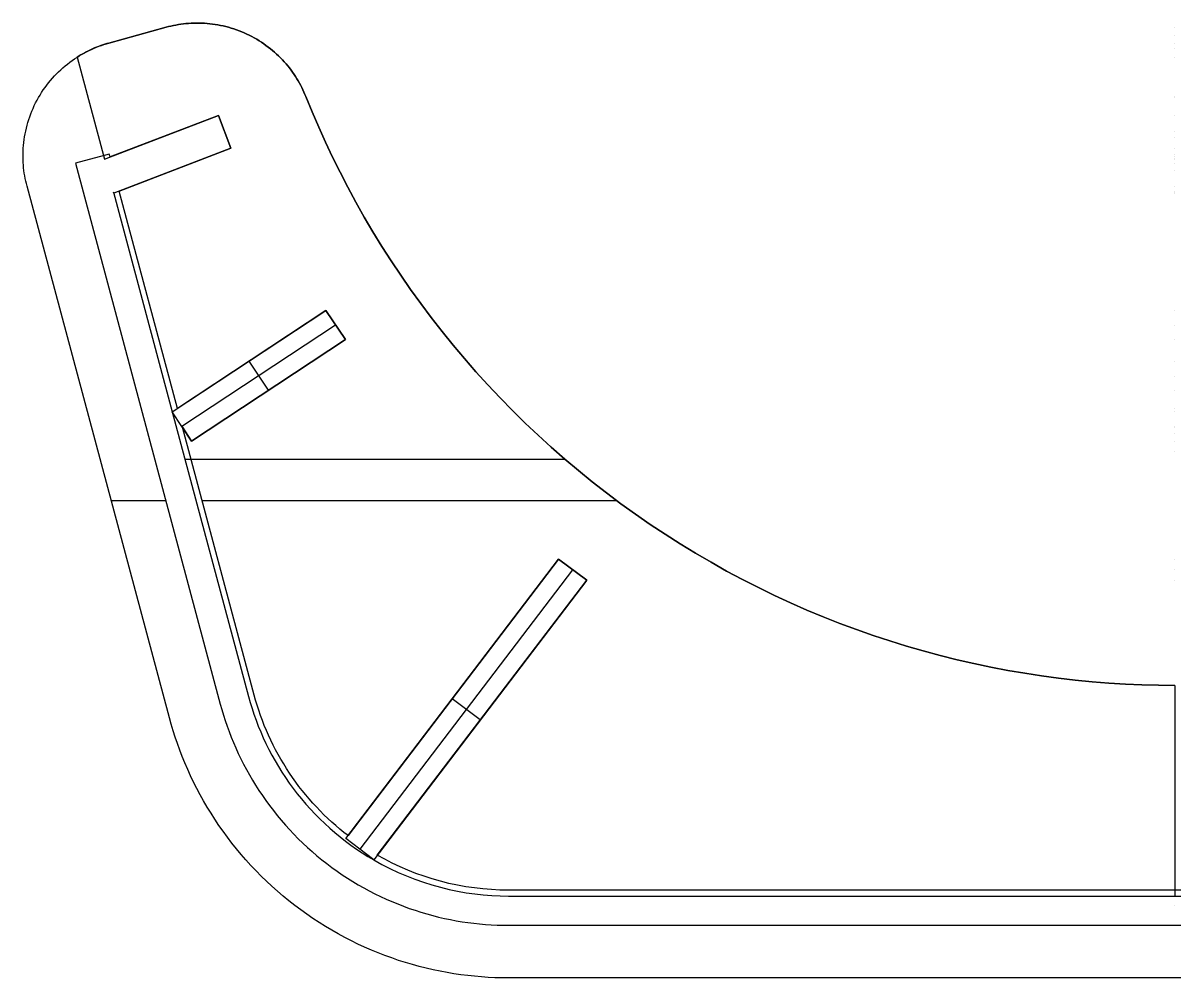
# Model space of a CAD drawing. Header units: millimetres. Extents: x -98 to 98, y 0 to 82.
# Drawn here: x -98.5 to 0, y 0 to 81.6 of the extents above; entities that cross this region are included whole.
import ezdxf

# ---------------------------------------------------------------- set-up
doc = ezdxf.new("R2010")
doc.units = ezdxf.units.MM
doc.layers.add('3d', color=18, linetype='Continuous', true_color=0x000000)

msp = doc.modelspace()

# ---------------------------------------------------------------- linework, layer by layer
at = {"layer": '3d'}
for points in [[(-91.13, 79.91), (-86.234, 81.258)], [(-91.13, 79.91), (-86.234, 81.258)], [(-91.13, 79.91), (-86.234, 81.258)], [(-86.234, 81.258), (-91.13, 79.91)], [(-86.234, 81.258), (-91.13, 79.91)], [(-86.234, 81.258), (-91.13, 79.91)], [(-86.234, 81.258), (-86.032, 81.312), (-85.827, 81.361), (-85.62, 81.407), (-85.41, 81.448), (-85.197, 81.485), (-84.983, 81.518), (-84.766, 81.546), (-84.548, 81.57), (-84.327, 81.589), (-84.105, 81.603), (-83.881, 81.612), (-83.656, 81.617), (-83.429, 81.616), (-83.202, 81.61), (-82.973, 81.599), (-82.744, 81.582), (-82.514, 81.56), (-82.284, 81.533), (-82.054, 81.5), (-81.824, 81.462), (-81.593, 81.418), (-81.364, 81.368), (-81.134, 81.313), (-80.906, 81.253), (-80.679, 81.187), (-80.452, 81.115), (-80.228, 81.038), (-80.004, 80.956), (-79.783, 80.868), (-79.563, 80.775), (-79.346, 80.676), (-79.131, 80.573), (-78.918, 80.464), (-78.708, 80.35), (-78.502, 80.232), (-78.298, 80.108), (-78.097, 79.98), (-77.9, 79.847), (-77.706, 79.71), (-77.516, 79.569), (-77.33, 79.423), (-77.148, 79.274), (-76.97, 79.121), (-76.796, 78.964), (-76.626, 78.803), (-76.461, 78.64), (-76.3, 78.473), (-76.143, 78.303), (-75.992, 78.13), (-75.845, 77.955), (-75.703, 77.777), (-75.565, 77.597), (-75.432, 77.415), (-75.305, 77.231), (-75.182, 77.046), (-75.064, 76.859), (-74.95, 76.67), (-74.842, 76.48), (-74.739, 76.29), (-74.64, 76.098), (-74.546, 75.906), (-74.457, 75.713), (-74.373, 75.52), (-74.293, 75.326)], [(-86.234, 81.258), (-86.032, 81.312), (-85.827, 81.361), (-85.62, 81.407), (-85.41, 81.448), (-85.197, 81.485), (-84.983, 81.518), (-84.766, 81.546), (-84.548, 81.57), (-84.327, 81.589), (-84.105, 81.603), (-83.881, 81.612), (-83.656, 81.617), (-83.429, 81.616), (-83.202, 81.61), (-82.973, 81.599), (-82.744, 81.582), (-82.514, 81.56), (-82.284, 81.533), (-82.054, 81.5), (-81.824, 81.462), (-81.593, 81.418), (-81.364, 81.368), (-81.134, 81.313), (-80.906, 81.253), (-80.679, 81.187), (-80.452, 81.115), (-80.228, 81.038), (-80.004, 80.956), (-79.783, 80.868), (-79.563, 80.775), (-79.346, 80.676), (-79.131, 80.573), (-78.918, 80.464), (-78.708, 80.35), (-78.502, 80.232), (-78.298, 80.108), (-78.097, 79.98), (-77.9, 79.847), (-77.706, 79.71), (-77.516, 79.569), (-77.33, 79.423), (-77.148, 79.274), (-76.97, 79.121), (-76.796, 78.964), (-76.626, 78.803), (-76.461, 78.64), (-76.3, 78.473), (-76.143, 78.303), (-75.992, 78.13), (-75.845, 77.955), (-75.703, 77.777), (-75.565, 77.597), (-75.432, 77.415), (-75.305, 77.231), (-75.182, 77.046), (-75.064, 76.859), (-74.95, 76.67), (-74.842, 76.48), (-74.739, 76.29), (-74.64, 76.098), (-74.546, 75.906), (-74.457, 75.713), (-74.373, 75.52), (-74.293, 75.326)], [(-86.234, 81.258), (-86.032, 81.312), (-85.827, 81.361), (-85.62, 81.407), (-85.41, 81.448), (-85.197, 81.485), (-84.983, 81.518), (-84.766, 81.546), (-84.548, 81.57), (-84.327, 81.589), (-84.105, 81.603), (-83.881, 81.612), (-83.656, 81.617), (-83.429, 81.616), (-83.202, 81.61), (-82.973, 81.599), (-82.744, 81.582), (-82.514, 81.56), (-82.284, 81.533), (-82.054, 81.5), (-81.824, 81.462), (-81.593, 81.418), (-81.364, 81.368), (-81.134, 81.313), (-80.906, 81.253), (-80.679, 81.187), (-80.452, 81.115), (-80.228, 81.038), (-80.004, 80.956), (-79.783, 80.868), (-79.563, 80.775), (-79.346, 80.676), (-79.131, 80.573), (-78.918, 80.464), (-78.708, 80.35), (-78.502, 80.232), (-78.298, 80.108), (-78.097, 79.98), (-77.9, 79.847), (-77.706, 79.71), (-77.516, 79.569), (-77.33, 79.423), (-77.148, 79.274), (-76.97, 79.121), (-76.796, 78.964), (-76.626, 78.803), (-76.461, 78.64), (-76.3, 78.473), (-76.143, 78.303), (-75.992, 78.13), (-75.845, 77.955), (-75.703, 77.777), (-75.565, 77.597), (-75.432, 77.415), (-75.305, 77.231), (-75.182, 77.046), (-75.064, 76.859), (-74.95, 76.67), (-74.842, 76.48), (-74.739, 76.29), (-74.64, 76.098), (-74.546, 75.906), (-74.457, 75.713), (-74.373, 75.52), (-74.293, 75.326)], [(-74.293, 75.326), (-74.373, 75.52), (-74.457, 75.713), (-74.546, 75.906), (-74.64, 76.098), (-74.739, 76.29), (-74.842, 76.48), (-74.95, 76.67), (-75.064, 76.859), (-75.182, 77.046), (-75.305, 77.231), (-75.432, 77.415), (-75.565, 77.597), (-75.703, 77.777), (-75.845, 77.955), (-75.992, 78.13), (-76.143, 78.303), (-76.3, 78.473), (-76.461, 78.64), (-76.626, 78.803), (-76.796, 78.964), (-76.97, 79.121), (-77.148, 79.274), (-77.33, 79.423), (-77.516, 79.569), (-77.706, 79.71), (-77.9, 79.847), (-78.097, 79.98), (-78.298, 80.108), (-78.502, 80.232), (-78.708, 80.35), (-78.918, 80.464), (-79.131, 80.573), (-79.346, 80.676), (-79.563, 80.775), (-79.783, 80.868), (-80.004, 80.956), (-80.228, 81.038), (-80.452, 81.115), (-80.679, 81.187), (-80.906, 81.253), (-81.134, 81.313), (-81.364, 81.368), (-81.593, 81.418), (-81.824, 81.462), (-82.054, 81.5), (-82.284, 81.533), (-82.514, 81.56), (-82.744, 81.582), (-82.973, 81.599), (-83.202, 81.61), (-83.429, 81.616), (-83.656, 81.617), (-83.881, 81.612), (-84.105, 81.603), (-84.327, 81.589), (-84.548, 81.57), (-84.766, 81.546), (-84.983, 81.518), (-85.197, 81.485), (-85.41, 81.448), (-85.62, 81.407), (-85.827, 81.361), (-86.032, 81.312), (-86.234, 81.258)], [(-74.293, 75.326), (-74.373, 75.52), (-74.457, 75.713), (-74.546, 75.906), (-74.64, 76.098), (-74.739, 76.29), (-74.842, 76.48), (-74.95, 76.67), (-75.064, 76.859), (-75.182, 77.046), (-75.305, 77.231), (-75.432, 77.415), (-75.565, 77.597), (-75.703, 77.777), (-75.845, 77.955), (-75.992, 78.13), (-76.143, 78.303), (-76.3, 78.473), (-76.461, 78.64), (-76.626, 78.803), (-76.796, 78.964), (-76.97, 79.121), (-77.148, 79.274), (-77.33, 79.423), (-77.516, 79.569), (-77.706, 79.71), (-77.9, 79.847), (-78.097, 79.98), (-78.298, 80.108), (-78.502, 80.232), (-78.708, 80.35), (-78.918, 80.464), (-79.131, 80.573), (-79.346, 80.676), (-79.563, 80.775), (-79.783, 80.868), (-80.004, 80.956), (-80.228, 81.038), (-80.452, 81.115), (-80.679, 81.187), (-80.906, 81.253), (-81.134, 81.313), (-81.364, 81.368), (-81.593, 81.418), (-81.824, 81.462), (-82.054, 81.5), (-82.284, 81.533), (-82.514, 81.56), (-82.744, 81.582), (-82.973, 81.599), (-83.202, 81.61), (-83.429, 81.616), (-83.656, 81.617), (-83.881, 81.612), (-84.105, 81.603), (-84.327, 81.589), (-84.548, 81.57), (-84.766, 81.546), (-84.983, 81.518), (-85.197, 81.485), (-85.41, 81.448), (-85.62, 81.407), (-85.827, 81.361), (-86.032, 81.312), (-86.234, 81.258)], [(-74.293, 75.326), (-74.373, 75.52), (-74.457, 75.713), (-74.546, 75.906), (-74.64, 76.098), (-74.739, 76.29), (-74.842, 76.48), (-74.95, 76.67), (-75.064, 76.859), (-75.182, 77.046), (-75.305, 77.231), (-75.432, 77.415), (-75.565, 77.597), (-75.703, 77.777), (-75.845, 77.955), (-75.992, 78.13), (-76.143, 78.303), (-76.3, 78.473), (-76.461, 78.64), (-76.626, 78.803), (-76.796, 78.964), (-76.97, 79.121), (-77.148, 79.274), (-77.33, 79.423), (-77.516, 79.569), (-77.706, 79.71), (-77.9, 79.847), (-78.097, 79.98), (-78.298, 80.108), (-78.502, 80.232), (-78.708, 80.35), (-78.918, 80.464), (-79.131, 80.573), (-79.346, 80.676), (-79.563, 80.775), (-79.783, 80.868), (-80.004, 80.956), (-80.228, 81.038), (-80.452, 81.115), (-80.679, 81.187), (-80.906, 81.253), (-81.134, 81.313), (-81.364, 81.368), (-81.593, 81.418), (-81.824, 81.462), (-82.054, 81.5), (-82.284, 81.533), (-82.514, 81.56), (-82.744, 81.582), (-82.973, 81.599), (-83.202, 81.61), (-83.429, 81.616), (-83.656, 81.617), (-83.881, 81.612), (-84.105, 81.603), (-84.327, 81.589), (-84.548, 81.57), (-84.766, 81.546), (-84.983, 81.518), (-85.197, 81.485), (-85.41, 81.448), (-85.62, 81.407), (-85.827, 81.361), (-86.032, 81.312), (-86.234, 81.258)], [(-98.135, 67.681), (-98.19, 67.895), (-98.24, 68.113), (-98.287, 68.333), (-98.328, 68.556), (-98.365, 68.782), (-98.396, 69.011), (-98.423, 69.242), (-98.444, 69.475), (-98.46, 69.71), (-98.471, 69.948), (-98.475, 70.187), (-98.475, 70.428), (-98.468, 70.67), (-98.455, 70.913), (-98.436, 71.158), (-98.411, 71.403), (-98.38, 71.649), (-98.343, 71.895), (-98.299, 72.141), (-98.249, 72.387), (-98.192, 72.633), (-98.129, 72.878), (-98.06, 73.122), (-97.984, 73.365), (-97.902, 73.607), (-97.814, 73.847), (-97.719, 74.085), (-97.618, 74.321), (-97.511, 74.555), (-97.398, 74.786), (-97.278, 75.014), (-97.153, 75.239), (-97.022, 75.461), (-96.886, 75.68), (-96.744, 75.894), (-96.596, 76.105), (-96.444, 76.311), (-96.286, 76.514), (-96.124, 76.711), (-95.957, 76.904), (-95.786, 77.093), (-95.61, 77.276), (-95.431, 77.454), (-95.247, 77.627), (-95.061, 77.795), (-94.87, 77.957), (-94.677, 78.114), (-94.481, 78.265), (-94.282, 78.411), (-94.08, 78.551), (-93.877, 78.685), (-93.671, 78.813), (-93.464, 78.936), (-93.255, 79.053), (-93.045, 79.164), (-92.834, 79.269), (-92.622, 79.369), (-92.409, 79.463), (-92.196, 79.551), (-91.983, 79.634), (-91.769, 79.711), (-91.556, 79.783), (-91.343, 79.849), (-91.13, 79.91)], [(-98.135, 67.681), (-98.19, 67.895), (-98.24, 68.113), (-98.287, 68.333), (-98.328, 68.556), (-98.365, 68.782), (-98.396, 69.011), (-98.423, 69.242), (-98.444, 69.475), (-98.46, 69.71), (-98.471, 69.948), (-98.475, 70.187), (-98.475, 70.428), (-98.468, 70.67), (-98.455, 70.913), (-98.436, 71.158), (-98.411, 71.403), (-98.38, 71.649), (-98.343, 71.895), (-98.299, 72.141), (-98.249, 72.387), (-98.192, 72.633), (-98.129, 72.878), (-98.06, 73.122), (-97.984, 73.365), (-97.902, 73.607), (-97.814, 73.847), (-97.719, 74.085), (-97.618, 74.321), (-97.511, 74.555), (-97.398, 74.786), (-97.278, 75.014), (-97.153, 75.239), (-97.022, 75.461), (-96.886, 75.68), (-96.744, 75.894), (-96.596, 76.105), (-96.444, 76.311), (-96.286, 76.514), (-96.124, 76.711), (-95.957, 76.904), (-95.786, 77.093), (-95.61, 77.276), (-95.431, 77.454), (-95.247, 77.627), (-95.061, 77.795), (-94.87, 77.957), (-94.677, 78.114), (-94.481, 78.265), (-94.282, 78.411), (-94.08, 78.551), (-93.877, 78.685), (-93.671, 78.813), (-93.464, 78.936), (-93.255, 79.053), (-93.045, 79.164), (-92.834, 79.269), (-92.622, 79.369), (-92.409, 79.463), (-92.196, 79.551), (-91.983, 79.634), (-91.769, 79.711), (-91.556, 79.783), (-91.343, 79.849), (-91.13, 79.91)], [(-98.135, 67.681), (-98.19, 67.895), (-98.24, 68.113), (-98.287, 68.333), (-98.328, 68.556), (-98.365, 68.782), (-98.396, 69.011), (-98.423, 69.242), (-98.444, 69.475), (-98.46, 69.71), (-98.471, 69.948), (-98.475, 70.187), (-98.475, 70.428), (-98.468, 70.67), (-98.455, 70.913), (-98.436, 71.158), (-98.411, 71.403), (-98.38, 71.649), (-98.343, 71.895), (-98.299, 72.141), (-98.249, 72.387), (-98.192, 72.633), (-98.129, 72.878), (-98.06, 73.122), (-97.984, 73.365), (-97.902, 73.607), (-97.814, 73.847), (-97.719, 74.085), (-97.618, 74.321), (-97.511, 74.555), (-97.398, 74.786), (-97.278, 75.014), (-97.153, 75.239), (-97.022, 75.461), (-96.886, 75.68), (-96.744, 75.894), (-96.596, 76.105), (-96.444, 76.311), (-96.286, 76.514), (-96.124, 76.711), (-95.957, 76.904), (-95.786, 77.093), (-95.61, 77.276), (-95.431, 77.454), (-95.247, 77.627), (-95.061, 77.795), (-94.87, 77.957), (-94.677, 78.114), (-94.481, 78.265), (-94.282, 78.411), (-94.08, 78.551), (-93.877, 78.685), (-93.671, 78.813), (-93.464, 78.936), (-93.255, 79.053), (-93.045, 79.164), (-92.834, 79.269), (-92.622, 79.369), (-92.409, 79.463), (-92.196, 79.551), (-91.983, 79.634), (-91.769, 79.711), (-91.556, 79.783), (-91.343, 79.849), (-91.13, 79.91)], [(-91.13, 79.91), (-91.309, 79.859), (-91.486, 79.805), (-91.663, 79.747), (-91.839, 79.686), (-92.014, 79.622), (-92.188, 79.555), (-92.36, 79.484), (-92.531, 79.41), (-92.701, 79.333), (-92.869, 79.252), (-93.036, 79.169), (-93.201, 79.082), (-93.364, 78.993), (-93.526, 78.9), (-93.685, 78.805), (-93.843, 78.707)], [(-91.13, 79.91), (-91.309, 79.859), (-91.486, 79.805), (-91.663, 79.747), (-91.839, 79.686), (-92.014, 79.622), (-92.188, 79.555), (-92.36, 79.484), (-92.531, 79.41), (-92.701, 79.333), (-92.869, 79.252), (-93.036, 79.169), (-93.201, 79.082), (-93.364, 78.993), (-93.526, 78.9), (-93.685, 78.805), (-93.843, 78.707)], [(-91.13, 79.91), (-91.309, 79.859), (-91.486, 79.805), (-91.663, 79.747), (-91.839, 79.686), (-92.014, 79.622), (-92.188, 79.555), (-92.36, 79.484), (-92.531, 79.41), (-92.701, 79.333), (-92.869, 79.252), (-93.036, 79.169), (-93.201, 79.082), (-93.364, 78.993), (-93.526, 78.9), (-93.685, 78.805), (-93.843, 78.707)], [(-93.843, 78.707), (-91.508, 69.995)], [(-93.843, 78.707), (-91.508, 69.995)], [(-93.843, 78.707), (-91.508, 69.995)], [(-74.293, 75.326), (-73.76, 74.025), (-73.202, 72.727), (-72.617, 71.433), (-72.007, 70.142), (-71.37, 68.857), (-70.707, 67.577), (-70.019, 66.304), (-69.304, 65.038), (-68.563, 63.78), (-67.796, 62.531), (-67.004, 61.291), (-66.186, 60.061), (-65.342, 58.843), (-64.472, 57.636), (-63.578, 56.442), (-62.658, 55.261), (-61.714, 54.094), (-60.746, 52.943), (-59.753, 51.806), (-58.737, 50.686), (-57.697, 49.583), (-56.635, 48.498), (-55.55, 47.431), (-54.444, 46.383), (-53.315, 45.356), (-52.167, 44.348), (-50.997, 43.362), (-49.808, 42.397), (-48.6, 41.454), (-47.373, 40.535), (-46.129, 39.638), (-44.867, 38.766), (-43.589, 37.918), (-42.295, 37.095), (-40.986, 36.296), (-39.662, 35.524), (-38.325, 34.778), (-36.976, 34.058), (-35.614, 33.364), (-34.241, 32.698), (-32.857, 32.059), (-31.464, 31.447), (-30.062, 30.863), (-28.652, 30.307), (-27.235, 29.779), (-25.812, 29.279), (-24.383, 28.806), (-22.949, 28.362), (-21.512, 27.946), (-20.071, 27.559), (-18.628, 27.199), (-17.183, 26.867), (-15.738, 26.563), (-14.292, 26.287), (-12.848, 26.038), (-11.405, 25.817), (-9.964, 25.623), (-8.526, 25.456), (-7.092, 25.315), (-5.662, 25.201), (-4.238, 25.112), (-2.818, 25.05), (-1.406, 25.012), (0, 25)], [(-74.293, 75.326), (-73.76, 74.025), (-73.202, 72.727), (-72.617, 71.433), (-72.007, 70.142), (-71.37, 68.857), (-70.707, 67.577), (-70.019, 66.304), (-69.304, 65.038), (-68.563, 63.78), (-67.796, 62.531), (-67.004, 61.291), (-66.186, 60.061), (-65.342, 58.843), (-64.472, 57.636), (-63.578, 56.442), (-62.658, 55.261), (-61.714, 54.094), (-60.746, 52.943), (-59.753, 51.806), (-58.737, 50.686), (-57.697, 49.583), (-56.635, 48.498), (-55.55, 47.431), (-54.444, 46.383), (-53.315, 45.356), (-52.167, 44.348), (-50.997, 43.362), (-49.808, 42.397), (-48.6, 41.454), (-47.373, 40.535), (-46.129, 39.638), (-44.867, 38.766), (-43.589, 37.918), (-42.295, 37.095), (-40.986, 36.296), (-39.662, 35.524), (-38.325, 34.778), (-36.976, 34.058), (-35.614, 33.364), (-34.241, 32.698), (-32.857, 32.059), (-31.464, 31.447), (-30.062, 30.863), (-28.652, 30.307), (-27.235, 29.779), (-25.812, 29.279), (-24.383, 28.806), (-22.949, 28.362), (-21.512, 27.946), (-20.071, 27.559), (-18.628, 27.199), (-17.183, 26.867), (-15.738, 26.563), (-14.292, 26.287), (-12.848, 26.038), (-11.405, 25.817), (-9.964, 25.623), (-8.526, 25.456), (-7.092, 25.315), (-5.662, 25.201), (-4.238, 25.112), (-2.818, 25.05), (-1.406, 25.012), (0, 25)], [(-74.293, 75.326), (-73.76, 74.025), (-73.202, 72.727), (-72.617, 71.433), (-72.007, 70.142), (-71.37, 68.857), (-70.707, 67.577), (-70.019, 66.304), (-69.304, 65.038), (-68.563, 63.78), (-67.796, 62.531), (-67.004, 61.291), (-66.186, 60.061), (-65.342, 58.843), (-64.472, 57.636), (-63.578, 56.442), (-62.658, 55.261), (-61.714, 54.094), (-60.746, 52.943), (-59.753, 51.806), (-58.737, 50.686), (-57.697, 49.583), (-56.635, 48.498), (-55.55, 47.431), (-54.444, 46.383), (-53.315, 45.356), (-52.167, 44.348), (-50.997, 43.362), (-49.808, 42.397), (-48.6, 41.454), (-47.373, 40.535), (-46.129, 39.638), (-44.867, 38.766), (-43.589, 37.918), (-42.295, 37.095), (-40.986, 36.296), (-39.662, 35.524), (-38.325, 34.778), (-36.976, 34.058), (-35.614, 33.364), (-34.241, 32.698), (-32.857, 32.059), (-31.464, 31.447), (-30.062, 30.863), (-28.652, 30.307), (-27.235, 29.779), (-25.812, 29.279), (-24.383, 28.806), (-22.949, 28.362), (-21.512, 27.946), (-20.071, 27.559), (-18.628, 27.199), (-17.183, 26.867), (-15.738, 26.563), (-14.292, 26.287), (-12.848, 26.038), (-11.405, 25.817), (-9.964, 25.623), (-8.526, 25.456), (-7.092, 25.315), (-5.662, 25.201), (-4.238, 25.112), (-2.818, 25.05), (-1.406, 25.012), (0, 25)], [(0, 25), (-1.406, 25.012), (-2.818, 25.05), (-4.238, 25.112), (-5.662, 25.201), (-7.092, 25.315), (-8.526, 25.456), (-9.964, 25.623), (-11.405, 25.817), (-12.848, 26.038), (-14.292, 26.287), (-15.738, 26.563), (-17.183, 26.867), (-18.628, 27.199), (-20.071, 27.559), (-21.512, 27.946), (-22.949, 28.362), (-24.383, 28.806), (-25.812, 29.279), (-27.235, 29.779), (-28.652, 30.307), (-30.062, 30.863), (-31.464, 31.447), (-32.857, 32.059), (-34.241, 32.698), (-35.614, 33.364), (-36.976, 34.058), (-38.325, 34.778), (-39.662, 35.524), (-40.986, 36.296), (-42.295, 37.095), (-43.589, 37.918), (-44.867, 38.766), (-46.129, 39.638), (-47.373, 40.535), (-48.6, 41.454), (-49.808, 42.397), (-50.997, 43.362), (-52.167, 44.348), (-53.315, 45.356), (-54.444, 46.383), (-55.55, 47.431), (-56.635, 48.498), (-57.697, 49.583), (-58.737, 50.686), (-59.753, 51.806), (-60.746, 52.943), (-61.714, 54.094), (-62.658, 55.261), (-63.578, 56.442), (-64.472, 57.636), (-65.342, 58.843), (-66.186, 60.061), (-67.004, 61.291), (-67.796, 62.531), (-68.563, 63.78), (-69.304, 65.038), (-70.019, 66.304), (-70.707, 67.577), (-71.37, 68.857), (-72.007, 70.142), (-72.617, 71.433), (-73.202, 72.727), (-73.76, 74.025), (-74.293, 75.326)], [(0, 25), (-1.406, 25.012), (-2.818, 25.05), (-4.238, 25.112), (-5.662, 25.201), (-7.092, 25.315), (-8.526, 25.456), (-9.964, 25.623), (-11.405, 25.817), (-12.848, 26.038), (-14.292, 26.287), (-15.738, 26.563), (-17.183, 26.867), (-18.628, 27.199), (-20.071, 27.559), (-21.512, 27.946), (-22.949, 28.362), (-24.383, 28.806), (-25.812, 29.279), (-27.235, 29.779), (-28.652, 30.307), (-30.062, 30.863), (-31.464, 31.447), (-32.857, 32.059), (-34.241, 32.698), (-35.614, 33.364), (-36.976, 34.058), (-38.325, 34.778), (-39.662, 35.524), (-40.986, 36.296), (-42.295, 37.095), (-43.589, 37.918), (-44.867, 38.766), (-46.129, 39.638), (-47.373, 40.535), (-48.6, 41.454), (-49.808, 42.397), (-50.997, 43.362), (-52.167, 44.348), (-53.315, 45.356), (-54.444, 46.383), (-55.55, 47.431), (-56.635, 48.498), (-57.697, 49.583), (-58.737, 50.686), (-59.753, 51.806), (-60.746, 52.943), (-61.714, 54.094), (-62.658, 55.261), (-63.578, 56.442), (-64.472, 57.636), (-65.342, 58.843), (-66.186, 60.061), (-67.004, 61.291), (-67.796, 62.531), (-68.563, 63.78), (-69.304, 65.038), (-70.019, 66.304), (-70.707, 67.577), (-71.37, 68.857), (-72.007, 70.142), (-72.617, 71.433), (-73.202, 72.727), (-73.76, 74.025), (-74.293, 75.326)], [(0, 25), (-1.406, 25.012), (-2.818, 25.05), (-4.238, 25.112), (-5.662, 25.201), (-7.092, 25.315), (-8.526, 25.456), (-9.964, 25.623), (-11.405, 25.817), (-12.848, 26.038), (-14.292, 26.287), (-15.738, 26.563), (-17.183, 26.867), (-18.628, 27.199), (-20.071, 27.559), (-21.512, 27.946), (-22.949, 28.362), (-24.383, 28.806), (-25.812, 29.279), (-27.235, 29.779), (-28.652, 30.307), (-30.062, 30.863), (-31.464, 31.447), (-32.857, 32.059), (-34.241, 32.698), (-35.614, 33.364), (-36.976, 34.058), (-38.325, 34.778), (-39.662, 35.524), (-40.986, 36.296), (-42.295, 37.095), (-43.589, 37.918), (-44.867, 38.766), (-46.129, 39.638), (-47.373, 40.535), (-48.6, 41.454), (-49.808, 42.397), (-50.997, 43.362), (-52.167, 44.348), (-53.315, 45.356), (-54.444, 46.383), (-55.55, 47.431), (-56.635, 48.498), (-57.697, 49.583), (-58.737, 50.686), (-59.753, 51.806), (-60.746, 52.943), (-61.714, 54.094), (-62.658, 55.261), (-63.578, 56.442), (-64.472, 57.636), (-65.342, 58.843), (-66.186, 60.061), (-67.004, 61.291), (-67.796, 62.531), (-68.563, 63.78), (-69.304, 65.038), (-70.019, 66.304), (-70.707, 67.577), (-71.37, 68.857), (-72.007, 70.142), (-72.617, 71.433), (-73.202, 72.727), (-73.76, 74.025), (-74.293, 75.326)], [(-91.508, 69.995), (-81.774, 73.718)], [(-91.508, 69.995), (-81.774, 73.718)], [(-81.774, 73.718), (-91.039, 70.174)], [(-81.774, 73.718), (-91.039, 70.174)], [(-80.702, 70.916), (-81.774, 73.718)], [(-80.702, 70.916), (-81.774, 73.718)], [(-81.774, 73.718), (-80.702, 70.916)], [(-81.774, 73.718), (-80.702, 70.916)], [(-80.702, 70.916), (-90.72, 67.084)], [(-80.702, 70.916), (-90.72, 67.084)], [(-90.258, 67.261), (-80.702, 70.916)], [(-90.258, 67.261), (-80.702, 70.916)], [(-91.101, 70.406), (-93.998, 69.63)], [(-91.101, 70.406), (-93.998, 69.63)], [(-91.039, 70.174), (-91.101, 70.406)], [(-91.039, 70.174), (-91.101, 70.406)], [(-93.998, 69.63), (-81.611, 23.4)], [(-93.998, 69.63), (-81.611, 23.4)], [(-85.958, 22.235), (-98.135, 67.681)], [(-85.958, 22.235), (-98.135, 67.681)], [(-85.958, 22.235), (-98.135, 67.681)], [(-90.72, 67.084), (-90.746, 67.152)], [(-90.72, 67.084), (-90.746, 67.152)], [(-90.746, 67.152), (-85.717, 48.381)], [(-90.746, 67.152), (-85.717, 48.381)], [(-90.746, 67.152), (-85.717, 48.381)], [(-85.277, 48.671), (-90.258, 67.261)], [(-85.277, 48.671), (-90.258, 67.261)], [(-85.717, 48.381), (-72.593, 57.049)], [(-85.717, 48.381), (-72.593, 57.049)], [(-85.717, 48.381), (-72.593, 57.049)], [(-85.717, 48.381), (-72.593, 57.049)], [(-85.717, 48.381), (-72.593, 57.049)], [(-72.593, 57.049), (-85.277, 48.671)], [(-72.593, 57.049), (-85.277, 48.671)], [(-72.593, 57.049), (-70.896, 54.575)], [(-72.593, 57.049), (-70.896, 54.575)], [(-72.593, 57.049), (-70.896, 54.575)], [(-70.896, 54.575), (-72.593, 57.049)], [(-70.896, 54.575), (-72.593, 57.049)], [(-72.593, 57.049), (-70.896, 54.575)], [(-72.593, 57.049), (-70.896, 54.575)], [(-71.756, 55.805), (-84.89, 47.129)], [(-71.756, 55.805), (-84.89, 47.129)], [(-70.896, 54.575), (-84.063, 45.878)], [(-70.896, 54.575), (-84.063, 45.878)], [(-70.896, 54.575), (-84.063, 45.878)], [(-84.063, 45.878), (-70.896, 54.575)], [(-84.063, 45.878), (-70.896, 54.575)], [(-70.896, 54.575), (-84.063, 45.878)], [(-70.896, 54.575), (-84.063, 45.878)], [(-77.48, 50.226), (-79.133, 52.729)], [(-77.48, 50.226), (-79.133, 52.729)], [(-84.063, 45.878), (-85.717, 48.381)], [(-84.063, 45.878), (-85.717, 48.381)], [(-84.063, 45.878), (-85.717, 48.381)], [(-84.063, 45.878), (-85.717, 48.381)], [(-84.063, 45.878), (-85.717, 48.381)], [(-85.717, 48.381), (-79.196, 24.047)], [(-85.717, 48.381), (-79.196, 24.047)], [(-85.717, 48.381), (-79.196, 24.047)], [(-78.714, 24.177), (-84.846, 47.062)], [(-78.714, 24.177), (-84.846, 47.062)], [(-84.846, 47.062), (-84.063, 45.878)], [(-84.846, 47.062), (-84.063, 45.878)], [(-52.12, 44.309), (-84.625, 44.309)], [(-52.12, 44.309), (-84.625, 44.309)], [(-90.935, 40.809), (-86.276, 40.809)], [(-90.935, 40.809), (-86.276, 40.809)], [(-83.17, 40.809), (-47.744, 40.809)], [(-83.17, 40.809), (-47.744, 40.809)], [(-70.886, 11.91), (-52.707, 35.783)], [(-70.886, 11.91), (-52.707, 35.783)], [(-70.886, 11.91), (-52.707, 35.783)], [(-70.886, 11.91), (-52.707, 35.783)], [(-70.886, 11.91), (-52.707, 35.783)], [(-52.707, 35.783), (-70.693, 12.162)], [(-52.707, 35.783), (-70.693, 12.162)], [(-52.707, 35.783), (-50.289, 34.007)], [(-52.707, 35.783), (-50.289, 34.007)], [(-52.707, 35.783), (-50.289, 34.007)], [(-50.289, 34.007), (-52.707, 35.783)], [(-50.289, 34.007), (-52.707, 35.783)], [(-52.707, 35.783), (-50.289, 34.007)], [(-52.707, 35.783), (-50.289, 34.007)], [(-51.506, 34.885), (-69.692, 11.001)], [(-51.506, 34.885), (-69.692, 11.001)], [(-50.289, 34.007), (-68.499, 10.092)], [(-50.289, 34.007), (-68.499, 10.092)], [(-50.289, 34.007), (-68.499, 10.092)], [(-50.289, 34.007), (-68.499, 10.092)], [(-50.289, 34.007), (-68.499, 10.092)], [(-68.193, 10.493), (-50.289, 34.007)], [(-68.193, 10.493), (-50.289, 34.007)], [(0, 25), (0, 7)], [(0, 25), (0, 7)], [(-79.196, 24.047), (-79.055, 23.543), (-78.901, 23.039), (-78.735, 22.534), (-78.555, 22.031), (-78.363, 21.528), (-78.157, 21.026), (-77.939, 20.527), (-77.707, 20.029), (-77.461, 19.535), (-77.203, 19.044), (-76.932, 18.557), (-76.647, 18.074), (-76.349, 17.597), (-76.038, 17.124), (-75.715, 16.658), (-75.379, 16.198), (-75.03, 15.745), (-74.669, 15.299), (-74.296, 14.862), (-73.911, 14.432), (-73.514, 14.012), (-73.107, 13.601), (-72.688, 13.2), (-72.26, 12.809), (-71.82, 12.428), (-71.372, 12.059), (-70.913, 11.701), (-70.446, 11.354), (-69.971, 11.02), (-69.488, 10.698), (-68.997, 10.389), (-68.499, 10.092)], [(-79.196, 24.047), (-79.055, 23.543), (-78.901, 23.039), (-78.735, 22.534), (-78.555, 22.031), (-78.363, 21.528), (-78.157, 21.026), (-77.939, 20.527), (-77.707, 20.029), (-77.461, 19.535), (-77.203, 19.044), (-76.932, 18.557), (-76.647, 18.074), (-76.349, 17.597), (-76.038, 17.124), (-75.715, 16.658), (-75.379, 16.198), (-75.03, 15.745), (-74.669, 15.299), (-74.296, 14.862), (-73.911, 14.432), (-73.514, 14.012), (-73.107, 13.601), (-72.688, 13.2), (-72.26, 12.809), (-71.82, 12.428), (-71.372, 12.059), (-70.913, 11.701), (-70.446, 11.354), (-69.971, 11.02), (-69.488, 10.698), (-68.997, 10.389), (-68.499, 10.092)], [(-79.196, 24.047), (-79.055, 23.543), (-78.901, 23.039), (-78.735, 22.534), (-78.555, 22.031), (-78.363, 21.528), (-78.157, 21.026), (-77.939, 20.527), (-77.707, 20.029), (-77.461, 19.535), (-77.203, 19.044), (-76.932, 18.557), (-76.647, 18.074), (-76.349, 17.597), (-76.038, 17.124), (-75.715, 16.658), (-75.379, 16.198), (-75.03, 15.745), (-74.669, 15.299), (-74.296, 14.862), (-73.911, 14.432), (-73.514, 14.012), (-73.107, 13.601), (-72.688, 13.2), (-72.26, 12.809), (-71.82, 12.428), (-71.372, 12.059), (-70.913, 11.701), (-70.446, 11.354), (-69.971, 11.02), (-69.488, 10.698), (-68.997, 10.389), (-68.499, 10.092)], [(-70.693, 12.162), (-71.049, 12.441), (-71.4, 12.728), (-71.746, 13.023), (-72.088, 13.326), (-72.423, 13.637), (-72.753, 13.954), (-73.078, 14.28), (-73.396, 14.612), (-73.707, 14.952), (-74.013, 15.298), (-74.311, 15.651), (-74.602, 16.01), (-74.887, 16.376), (-75.163, 16.748), (-75.433, 17.125), (-75.694, 17.508), (-75.947, 17.896), (-76.193, 18.29), (-76.43, 18.688), (-76.658, 19.091), (-76.879, 19.497), (-77.09, 19.908), (-77.293, 20.323), (-77.487, 20.741), (-77.672, 21.163), (-77.848, 21.587), (-78.015, 22.014), (-78.173, 22.443), (-78.322, 22.874), (-78.462, 23.307), (-78.592, 23.741), (-78.714, 24.177)], [(-70.693, 12.162), (-71.049, 12.441), (-71.4, 12.728), (-71.746, 13.023), (-72.088, 13.326), (-72.423, 13.637), (-72.753, 13.954), (-73.078, 14.28), (-73.396, 14.612), (-73.707, 14.952), (-74.013, 15.298), (-74.311, 15.651), (-74.602, 16.01), (-74.887, 16.376), (-75.163, 16.748), (-75.433, 17.125), (-75.694, 17.508), (-75.947, 17.896), (-76.193, 18.29), (-76.43, 18.688), (-76.658, 19.091), (-76.879, 19.497), (-77.09, 19.908), (-77.293, 20.323), (-77.487, 20.741), (-77.672, 21.163), (-77.848, 21.587), (-78.015, 22.014), (-78.173, 22.443), (-78.322, 22.874), (-78.462, 23.307), (-78.592, 23.741), (-78.714, 24.177)], [(-59.394, 22.049), (-61.78, 23.867)], [(-59.394, 22.049), (-61.78, 23.867)], [(-81.611, 23.4), (-81.481, 22.931), (-81.341, 22.462), (-81.19, 21.993), (-81.03, 21.524), (-80.86, 21.055), (-80.679, 20.587), (-80.489, 20.121), (-80.288, 19.655), (-80.076, 19.192), (-79.855, 18.731), (-79.623, 18.272), (-79.381, 17.815), (-79.128, 17.362), (-78.865, 16.912), (-78.592, 16.466), (-78.309, 16.024), (-78.016, 15.587), (-77.713, 15.154), (-77.4, 14.726), (-77.077, 14.304), (-76.744, 13.887), (-76.402, 13.477), (-76.051, 13.072), (-75.691, 12.675), (-75.321, 12.284), (-74.943, 11.901), (-74.557, 11.525), (-74.162, 11.157), (-73.759, 10.797), (-73.348, 10.446), (-72.929, 10.103), (-72.504, 9.769), (-72.071, 9.445), (-71.632, 9.129), (-71.186, 8.823), (-70.734, 8.527), (-70.276, 8.241), (-69.813, 7.965), (-69.345, 7.699), (-68.872, 7.443), (-68.395, 7.198), (-67.914, 6.963), (-67.429, 6.739), (-66.94, 6.526), (-66.449, 6.323), (-65.954, 6.131), (-65.458, 5.95), (-64.959, 5.78), (-64.459, 5.621), (-63.957, 5.473), (-63.455, 5.336), (-62.952, 5.209), (-62.449, 5.093), (-61.945, 4.988), (-61.442, 4.893), (-60.94, 4.809), (-60.438, 4.736), (-59.938, 4.672), (-59.44, 4.619), (-58.943, 4.576), (-58.449, 4.542), (-57.956, 4.519), (-57.467, 4.505), (-56.98, 4.5)], [(-81.611, 23.4), (-81.481, 22.931), (-81.341, 22.462), (-81.19, 21.993), (-81.03, 21.524), (-80.86, 21.055), (-80.679, 20.587), (-80.489, 20.121), (-80.288, 19.655), (-80.076, 19.192), (-79.855, 18.731), (-79.623, 18.272), (-79.381, 17.815), (-79.128, 17.362), (-78.865, 16.912), (-78.592, 16.466), (-78.309, 16.024), (-78.016, 15.587), (-77.713, 15.154), (-77.4, 14.726), (-77.077, 14.304), (-76.744, 13.887), (-76.402, 13.477), (-76.051, 13.072), (-75.691, 12.675), (-75.321, 12.284), (-74.943, 11.901), (-74.557, 11.525), (-74.162, 11.157), (-73.759, 10.797), (-73.348, 10.446), (-72.929, 10.103), (-72.504, 9.769), (-72.071, 9.445), (-71.632, 9.129), (-71.186, 8.823), (-70.734, 8.527), (-70.276, 8.241), (-69.813, 7.965), (-69.345, 7.699), (-68.872, 7.443), (-68.395, 7.198), (-67.914, 6.963), (-67.429, 6.739), (-66.94, 6.526), (-66.449, 6.323), (-65.954, 6.131), (-65.458, 5.95), (-64.959, 5.78), (-64.459, 5.621), (-63.957, 5.473), (-63.455, 5.336), (-62.952, 5.209), (-62.449, 5.093), (-61.945, 4.988), (-61.442, 4.893), (-60.94, 4.809), (-60.438, 4.736), (-59.938, 4.672), (-59.44, 4.619), (-58.943, 4.576), (-58.449, 4.542), (-57.956, 4.519), (-57.467, 4.505), (-56.98, 4.5)], [(-56.98, 0), (-57.553, 0.005), (-58.129, 0.022), (-58.708, 0.05), (-59.289, 0.089), (-59.874, 0.14), (-60.46, 0.203), (-61.049, 0.277), (-61.639, 0.364), (-62.23, 0.463), (-62.821, 0.574), (-63.414, 0.698), (-64.006, 0.834), (-64.598, 0.983), (-65.189, 1.145), (-65.779, 1.319), (-66.367, 1.506), (-66.954, 1.706), (-67.538, 1.919), (-68.12, 2.145), (-68.698, 2.383), (-69.273, 2.634), (-69.843, 2.898), (-70.41, 3.174), (-70.971, 3.462), (-71.527, 3.763), (-72.078, 4.076), (-72.623, 4.401), (-73.161, 4.738), (-73.693, 5.086), (-74.217, 5.446), (-74.734, 5.817), (-75.243, 6.199), (-75.744, 6.592), (-76.236, 6.995), (-76.719, 7.409), (-77.194, 7.832), (-77.658, 8.265), (-78.113, 8.707), (-78.558, 9.158), (-78.993, 9.617), (-79.417, 10.085), (-79.83, 10.561), (-80.232, 11.044), (-80.623, 11.534), (-81.003, 12.031), (-81.372, 12.534), (-81.728, 13.043), (-82.073, 13.558), (-82.406, 14.078), (-82.728, 14.603), (-83.037, 15.132), (-83.334, 15.665), (-83.619, 16.202), (-83.892, 16.742), (-84.152, 17.285), (-84.401, 17.83), (-84.637, 18.377), (-84.862, 18.926), (-85.074, 19.477), (-85.274, 20.028), (-85.463, 20.58), (-85.639, 21.132), (-85.805, 21.684), (-85.958, 22.235)], [(-56.98, 0), (-57.553, 0.005), (-58.129, 0.022), (-58.708, 0.05), (-59.289, 0.089), (-59.874, 0.14), (-60.46, 0.203), (-61.049, 0.277), (-61.639, 0.364), (-62.23, 0.463), (-62.821, 0.574), (-63.414, 0.698), (-64.006, 0.834), (-64.598, 0.983), (-65.189, 1.145), (-65.779, 1.319), (-66.367, 1.506), (-66.954, 1.706), (-67.538, 1.919), (-68.12, 2.145), (-68.698, 2.383), (-69.273, 2.634), (-69.843, 2.898), (-70.41, 3.174), (-70.971, 3.462), (-71.527, 3.763), (-72.078, 4.076), (-72.623, 4.401), (-73.161, 4.738), (-73.693, 5.086), (-74.217, 5.446), (-74.734, 5.817), (-75.243, 6.199), (-75.744, 6.592), (-76.236, 6.995), (-76.719, 7.409), (-77.194, 7.832), (-77.658, 8.265), (-78.113, 8.707), (-78.558, 9.158), (-78.993, 9.617), (-79.417, 10.085), (-79.83, 10.561), (-80.232, 11.044), (-80.623, 11.534), (-81.003, 12.031), (-81.372, 12.534), (-81.728, 13.043), (-82.073, 13.558), (-82.406, 14.078), (-82.728, 14.603), (-83.037, 15.132), (-83.334, 15.665), (-83.619, 16.202), (-83.892, 16.742), (-84.152, 17.285), (-84.401, 17.83), (-84.637, 18.377), (-84.862, 18.926), (-85.074, 19.477), (-85.274, 20.028), (-85.463, 20.58), (-85.639, 21.132), (-85.805, 21.684), (-85.958, 22.235)], [(-56.98, 0), (-57.553, 0.005), (-58.129, 0.022), (-58.708, 0.05), (-59.289, 0.089), (-59.874, 0.14), (-60.46, 0.203), (-61.049, 0.277), (-61.639, 0.364), (-62.23, 0.463), (-62.821, 0.574), (-63.414, 0.698), (-64.006, 0.834), (-64.598, 0.983), (-65.189, 1.145), (-65.779, 1.319), (-66.367, 1.506), (-66.954, 1.706), (-67.538, 1.919), (-68.12, 2.145), (-68.698, 2.383), (-69.273, 2.634), (-69.843, 2.898), (-70.41, 3.174), (-70.971, 3.462), (-71.527, 3.763), (-72.078, 4.076), (-72.623, 4.401), (-73.161, 4.738), (-73.693, 5.086), (-74.217, 5.446), (-74.734, 5.817), (-75.243, 6.199), (-75.744, 6.592), (-76.236, 6.995), (-76.719, 7.409), (-77.194, 7.832), (-77.658, 8.265), (-78.113, 8.707), (-78.558, 9.158), (-78.993, 9.617), (-79.417, 10.085), (-79.83, 10.561), (-80.232, 11.044), (-80.623, 11.534), (-81.003, 12.031), (-81.372, 12.534), (-81.728, 13.043), (-82.073, 13.558), (-82.406, 14.078), (-82.728, 14.603), (-83.037, 15.132), (-83.334, 15.665), (-83.619, 16.202), (-83.892, 16.742), (-84.152, 17.285), (-84.401, 17.83), (-84.637, 18.377), (-84.862, 18.926), (-85.074, 19.477), (-85.274, 20.028), (-85.463, 20.58), (-85.639, 21.132), (-85.805, 21.684), (-85.958, 22.235)], [(-68.499, 10.092), (-70.886, 11.91)], [(-68.499, 10.092), (-70.886, 11.91)], [(-68.499, 10.092), (-70.886, 11.91)], [(-68.499, 10.092), (-70.886, 11.91)], [(-68.499, 10.092), (-70.886, 11.91)], [(-68.499, 10.092), (-67.813, 9.711), (-67.117, 9.354), (-66.411, 9.022), (-65.698, 8.716), (-64.977, 8.435), (-64.252, 8.18), (-63.522, 7.95), (-62.79, 7.746), (-62.056, 7.567), (-61.322, 7.414), (-60.589, 7.285), (-59.859, 7.181), (-59.131, 7.101), (-58.408, 7.044), (-57.691, 7.011), (-56.98, 7)], [(-68.499, 10.092), (-67.813, 9.711), (-67.117, 9.354), (-66.411, 9.022), (-65.698, 8.716), (-64.977, 8.435), (-64.252, 8.18), (-63.522, 7.95), (-62.79, 7.746), (-62.056, 7.567), (-61.322, 7.414), (-60.589, 7.285), (-59.859, 7.181), (-59.131, 7.101), (-58.408, 7.044), (-57.691, 7.011), (-56.98, 7)], [(-68.499, 10.092), (-67.813, 9.711), (-67.117, 9.354), (-66.411, 9.022), (-65.698, 8.716), (-64.977, 8.435), (-64.252, 8.18), (-63.522, 7.95), (-62.79, 7.746), (-62.056, 7.567), (-61.322, 7.414), (-60.589, 7.285), (-59.859, 7.181), (-59.131, 7.101), (-58.408, 7.044), (-57.691, 7.011), (-56.98, 7)], [(-56.98, 7.5), (-57.707, 7.512), (-58.436, 7.547), (-59.165, 7.606), (-59.894, 7.689), (-60.622, 7.797), (-61.346, 7.928), (-62.067, 8.083), (-62.783, 8.261), (-63.493, 8.463), (-64.195, 8.688), (-64.889, 8.936), (-65.573, 9.205), (-66.246, 9.497), (-66.908, 9.809), (-67.557, 10.141), (-68.193, 10.493)], [(-56.98, 7.5), (-57.707, 7.512), (-58.436, 7.547), (-59.165, 7.606), (-59.894, 7.689), (-60.622, 7.797), (-61.346, 7.928), (-62.067, 8.083), (-62.783, 8.261), (-63.493, 8.463), (-64.195, 8.688), (-64.889, 8.936), (-65.573, 9.205), (-66.246, 9.497), (-66.908, 9.809), (-67.557, 10.141), (-68.193, 10.493)], [(56.98, 7.5), (-56.98, 7.5)], [(56.98, 7.5), (-56.98, 7.5)], [(-56.98, 7), (56.98, 7)], [(-56.98, 7), (56.98, 7)], [(-56.98, 7), (56.98, 7)], [(-56.98, 4.5), (56.98, 4.5)], [(-56.98, 4.5), (56.98, 4.5)], [(56.98, 0), (-56.98, 0)], [(56.98, 0), (-56.98, 0)], [(56.98, 0), (-56.98, 0)]]:
    msp.add_lwpolyline(points, dxfattribs=at)
at = {"layer": '3d', "extrusion": (1, 0, 0)}
for points in [[(81.258, 0), (81.258, -3)], [(81.258, -36), (81.258, -33)], [(79.91, 0), (79.91, -3)], [(79.91, -36), (79.91, -33)], [(80.584, 0), (80.584, -3)], [(80.584, -36), (80.584, -33)], [(80.573, 0), (80.573, -3)], [(80.573, -36), (80.573, -33)], [(79.41, -36), (79.41, -33)], [(78.707, -36), (78.707, -33)], [(75.239, 0), (75.239, -3)], [(75.326, 0), (75.326, -3)], [(75.326, -36), (75.326, -33)], [(73.718, 0), (73.718, -3)], [(73.718, -33), (73.718, -36)], [(72.317, 0), (72.317, -3)], [(72.317, -33), (72.317, -36)], [(71.802, 0), (71.802, -3)], [(71.802, -33), (71.802, -36)], [(70.916, 0), (70.916, -3)], [(70.916, -33), (70.916, -36)], [(70.018, 0), (70.018, -3)], [(69.995, -36), (69.995, -33)], [(70.406, 0), (70.406, -3)], [(70.174, -3), (70.174, 0)], [(69.63, 0), (69.63, -3)], [(69, 0), (69, -3)], [(69, -33), (69, -36)], [(67.681, 0), (67.681, -3)], [(67.152, -33), (67.152, -36)], [(67.084, -33), (67.084, -36)], [(67.261, 0), (67.261, -3)], [(57.049, 0), (57.049, -36)], [(57.049, 0), (57.049, -3)], [(57.049, -33), (57.049, -36)], [(55.805, 0), (55.805, -36)], [(55.805, 0), (55.805, -3)], [(55.805, -33), (55.805, -36)], [(54.575, 0), (54.575, -36)], [(54.575, 0), (54.575, -3)], [(54.575, -33), (54.575, -36)], [(52.715, 0), (52.715, -36)], [(52.715, 0), (52.715, -3)], [(52.715, -33), (52.715, -36)], [(51.377, -36), (51.377, -33)], [(50.226, 0), (50.226, -36)], [(50.226, 0), (50.226, -3)], [(50.226, -33), (50.226, -36)], [(48.381, 0), (48.381, -36)], [(48.381, -33), (48.381, -36)], [(48.671, -3), (48.671, 0)], [(46.515, 0), (46.515, -3)], [(47.129, 0), (47.129, -36)], [(47.129, -33), (47.129, -36)], [(47.062, 0), (47.062, -3)], [(45.878, 0), (45.878, -36)], [(45.878, 0), (45.878, -3)], [(45.878, -33), (45.878, -36)], [(44.958, 0), (44.958, -3)], [(35.783, 0), (35.783, -36)], [(35.783, 0), (35.783, -3)], [(35.783, -33), (35.783, -36)], [(34.884, 0), (34.884, -36)], [(34.884, 0), (34.884, -3)], [(34.884, -33), (34.884, -36)], [(34.007, 0), (34.007, -36)], [(34.007, 0), (34.007, -3)], [(34.007, -33), (34.007, -36)], [(24.047, -36), (24.047, -33)], [(24.177, 0), (24.177, -3)], [(23.846, 0), (23.846, -36)], [(23.846, 0), (23.846, -3)], [(23.846, -33), (23.846, -36)], [(23.4, 0), (23.4, -3)], [(22.235, 0), (22.235, -3)], [(22.049, 0), (22.049, -36)], [(22.049, 0), (22.049, -3)], [(22.049, -33), (22.049, -36)], [(11.91, 0), (11.91, -36)], [(11.91, -33), (11.91, -36)], [(12.162, -3), (12.162, 0)], [(11.753, -36), (11.753, -33)], [(11.001, 0), (11.001, -36)], [(11.001, -33), (11.001, -36)], [(10.092, 0), (10.092, -36)], [(10.092, -33), (10.092, -36)], [(10.493, 0), (10.493, -3)], [(9.769, 0), (9.769, -3)], [(7.5, -3), (7.5, 0)], [(7, -36), (7, -33)], [(6.199, 0), (6.199, -3)], [(4.5, 0), (4.5, -3)], [(0, 0), (0, -3)]]:
    msp.add_lwpolyline(points, dxfattribs=at)

doc.saveas('drawing.dxf')
